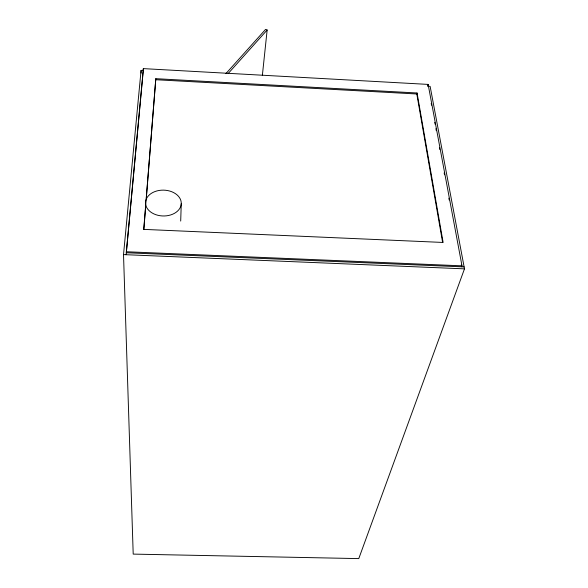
<?xml version="1.0" encoding="UTF-8"?>
<svg xmlns="http://www.w3.org/2000/svg" width="588" height="588" viewBox="0 0 588 588"><rect width="100%" height="100%" fill="white"/><g stroke="black" fill="none" stroke-linecap="round" stroke-linejoin="round"><path stroke-width="0.88" d="M146.309 198.443L155.813 78.682L417.061 92.985L443.124 242.454L143.751 229.379L155.813 78.682M180.7 221.066L181.251 203.735A17.89 12.921 1.4 0 0 154.982 191.548A17.89 12.921 1.4 0 0 153.887 213.9A17.89 12.921 1.4 0 0 181.251 203.735M143.832 229.489L145.655 206.66M464.116 266.915L126.31 252.752L143.347 68.62L428.13 84.407L461.992 265.835L461.639 266.812L461.301 265.004M126.126 254.714L143.2 71.354M428.285 85.238L428.02 86.245L430.129 86.362L464.483 268.848L358.776 558.6L133.204 554.102L123.517 254.604L141.076 70.384L143.281 70.501L143.347 68.62M262.351 75.521L267.15 30.01L265.585 29.4L225.873 73.64M442.639 242.543L416.804 93.984L417.061 92.985M427.66 86.164L428.13 84.407M228.1 73.618L267.15 30.01M126.28 251.737L461.992 265.835M123.517 254.604L464.483 268.848M155.805 79.725L416.804 93.984M431.217 103.4L431.548 105.201M434.745 122.355L435.083 124.164M435.921 128.676L436.296 130.683M439.449 147.639L439.787 149.44M444.16 172.916L444.506 174.783M448.865 198.178L449.203 200.001M141.076 70.384L141.105 73.118M143.274 69.465L143.281 70.501"/></g></svg>
